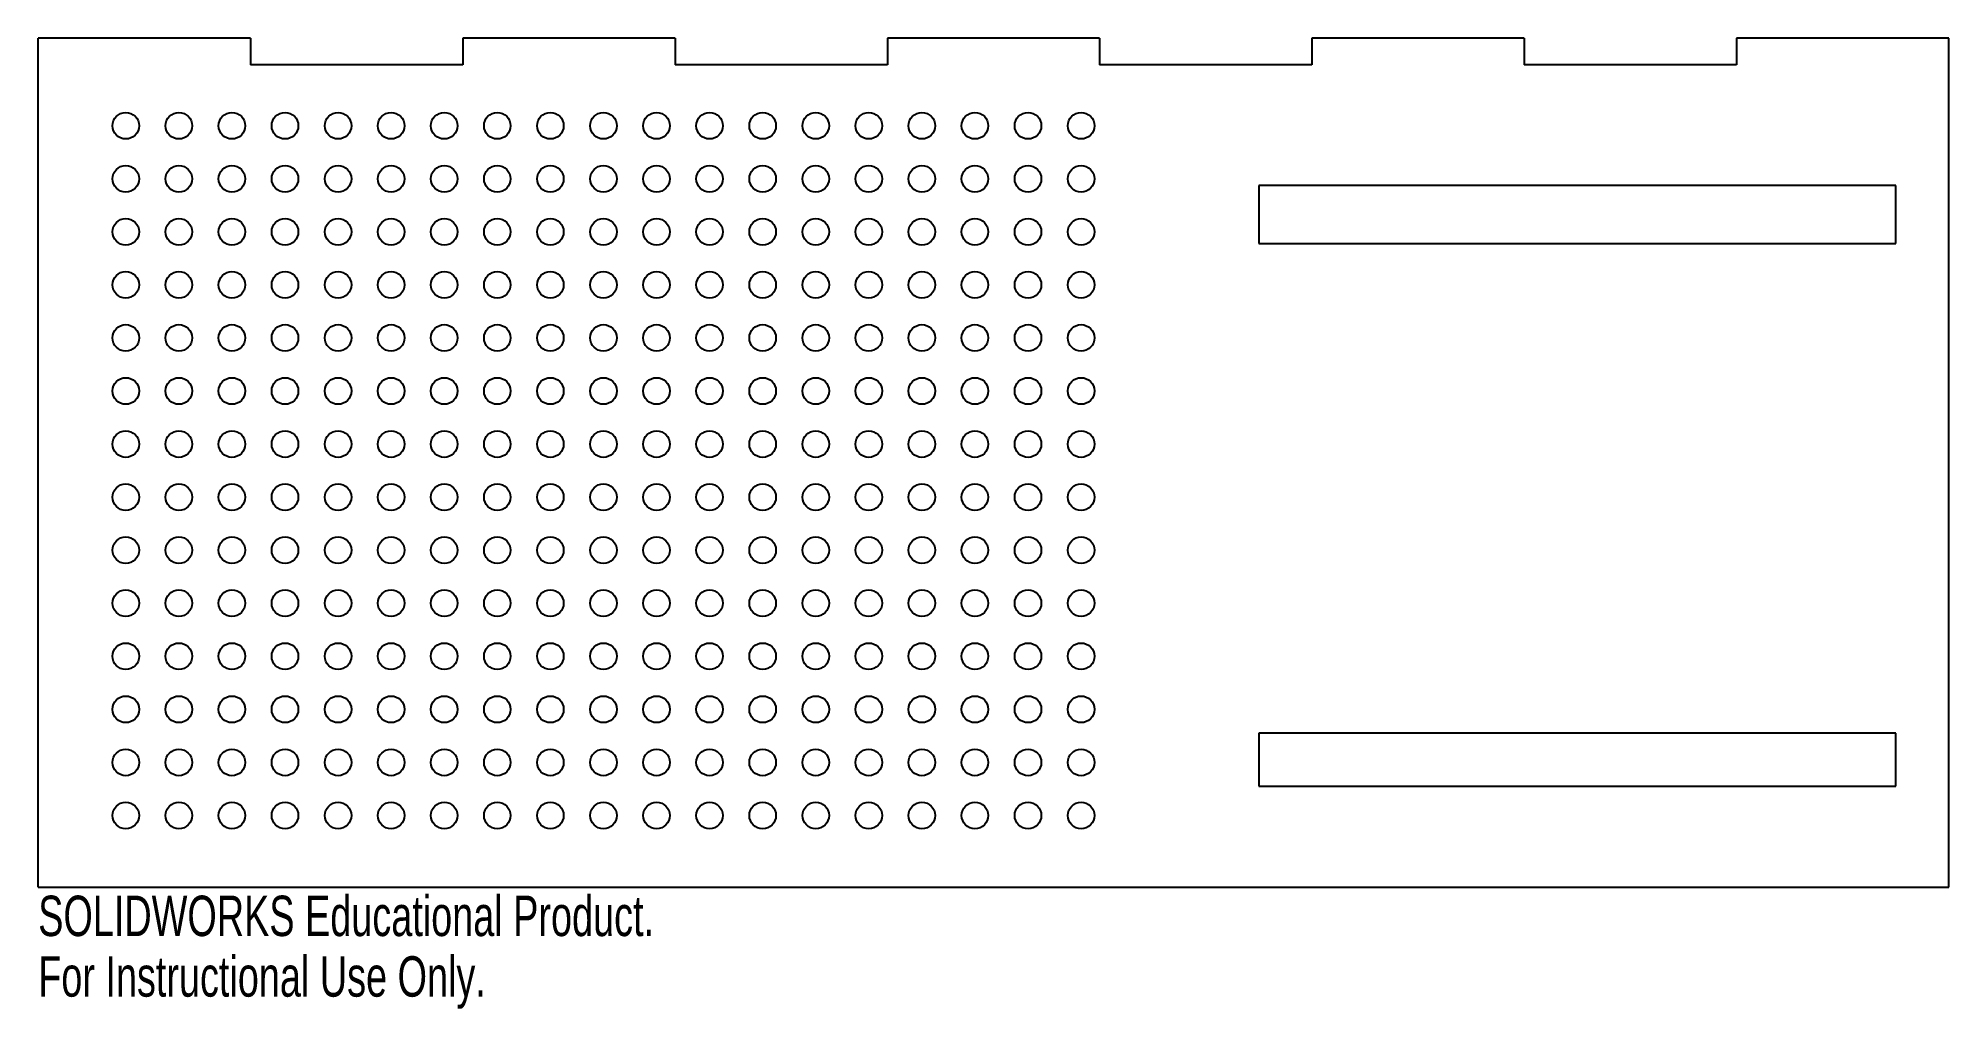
# Model space of a CAD drawing. Header units: millimetres. Extents: x -0.343 to -0.114, y -0.077 to 0.039.
import ezdxf

# ---------------------------------------------------------------- set-up
doc = ezdxf.new("R2010")
doc.units = ezdxf.units.MM
doc.styles.add('SLDTEXTSTYLE0', font='TXT', dxfattribs={"width": 0.7})

msp = doc.modelspace()

# ---------------------------------------------------------------- linework, layer by layer
at = {"color": 7, "linetype": 'Continuous', "lineweight": 25}
for p, q in [((-0.3175, 0.03885), (-0.3429, 0.03885)), ((-0.3429, -0.06275), (-0.3429, 0.03885)), ((-0.3175, 0.03885), (-0.3175, 0.03568)), ((-0.2667, 0.03885), (-0.2921, 0.03885)), ((-0.2921, 0.03885), (-0.2921, 0.03568)), ((-0.2667, 0.03885), (-0.2667, 0.03568)), ((-0.2159, 0.03885), (-0.2413, 0.03885)), ((-0.2413, 0.03885), (-0.2413, 0.03568)), ((-0.2159, 0.03885), (-0.2159, 0.03568)), ((-0.1651, 0.03885), (-0.1905, 0.03885)), ((-0.1905, 0.03885), (-0.1905, 0.03568)), ((-0.1651, 0.03885), (-0.1651, 0.03568)), ((-0.1143, 0.03885), (-0.1397, 0.03885)), ((-0.1397, 0.03885), (-0.1397, 0.03568)), ((-0.1143, -0.06275), (-0.1143, 0.03885)), ((-0.2921, 0.03568), (-0.3175, 0.03568)), ((-0.2413, 0.03568), (-0.2667, 0.03568)), ((-0.1905, 0.03568), (-0.2159, 0.03568)), ((-0.1397, 0.03568), (-0.1651, 0.03568)), ((-0.12065, 0.02124), (-0.19685, 0.02124)), ((-0.19685, 0.02124), (-0.19685, 0.0143)), ((-0.12065, 0.0143), (-0.12065, 0.02124)), ((-0.19685, 0.0143), (-0.12065, 0.0143)), ((-0.12065, -0.04433), (-0.19685, -0.04433)), ((-0.19685, -0.04433), (-0.19685, -0.05068)), ((-0.12065, -0.05068), (-0.12065, -0.04433)), ((-0.19685, -0.05068), (-0.12065, -0.05068)), ((-0.3429, -0.06275), (-0.1143, -0.06275))]:
    msp.add_line(p, q, dxfattribs=at)
for centre in [(-0.33242, 0.02838), (-0.32607, 0.02838), (-0.31972, 0.02838), (-0.31337, 0.02838), (-0.30702, 0.02838), (-0.30067, 0.02838), (-0.29432, 0.02838), (-0.28797, 0.02838), (-0.28162, 0.02838), (-0.27527, 0.02838), (-0.26892, 0.02838), (-0.26257, 0.02838), (-0.25622, 0.02838), (-0.24987, 0.02838), (-0.24352, 0.02838), (-0.23717, 0.02838), (-0.23082, 0.02838), (-0.22447, 0.02838), (-0.21812, 0.02838), (-0.33242, 0.02203), (-0.32607, 0.02203), (-0.31972, 0.02203), (-0.31337, 0.02203), (-0.30702, 0.02203), (-0.30067, 0.02203), (-0.29432, 0.02203), (-0.28797, 0.02203), (-0.28162, 0.02203), (-0.27527, 0.02203), (-0.26892, 0.02203), (-0.26257, 0.02203), (-0.25622, 0.02203), (-0.24987, 0.02203), (-0.24352, 0.02203), (-0.23717, 0.02203), (-0.23082, 0.02203), (-0.22447, 0.02203), (-0.21812, 0.02203), (-0.33242, 0.01568), (-0.32607, 0.01568), (-0.31972, 0.01568), (-0.31337, 0.01568), (-0.30702, 0.01568), (-0.30067, 0.01568), (-0.29432, 0.01568), (-0.28797, 0.01568), (-0.28162, 0.01568), (-0.27527, 0.01568), (-0.26892, 0.01568), (-0.26257, 0.01568), (-0.25622, 0.01568), (-0.24987, 0.01568), (-0.24352, 0.01568), (-0.23717, 0.01568), (-0.23082, 0.01568), (-0.22447, 0.01568), (-0.21812, 0.01568), (-0.33242, 0.00933), (-0.32607, 0.00933), (-0.31972, 0.00933), (-0.31337, 0.00933), (-0.30702, 0.00933), (-0.30067, 0.00933), (-0.29432, 0.00933), (-0.28797, 0.00933), (-0.28162, 0.00933), (-0.27527, 0.00933), (-0.26892, 0.00933), (-0.26257, 0.00933), (-0.25622, 0.00933), (-0.24987, 0.00933), (-0.24352, 0.00933), (-0.23717, 0.00933), (-0.23082, 0.00933), (-0.22447, 0.00933), (-0.21812, 0.00933), (-0.33242, 0.00298), (-0.32607, 0.00298), (-0.31972, 0.00298), (-0.31337, 0.00298), (-0.30702, 0.00298), (-0.30067, 0.00298), (-0.29432, 0.00298), (-0.28797, 0.00298), (-0.28162, 0.00298), (-0.27527, 0.00298), (-0.26892, 0.00298), (-0.26257, 0.00298), (-0.25622, 0.00298), (-0.24987, 0.00298), (-0.24352, 0.00298), (-0.23717, 0.00298), (-0.23082, 0.00298), (-0.22447, 0.00298), (-0.21812, 0.00298), (-0.33242, -0.00337), (-0.32607, -0.00337), (-0.31972, -0.00337), (-0.31337, -0.00337), (-0.30702, -0.00337), (-0.30067, -0.00337), (-0.29432, -0.00337), (-0.28797, -0.00337), (-0.28162, -0.00337), (-0.27527, -0.00337), (-0.26892, -0.00337), (-0.26257, -0.00337), (-0.25622, -0.00337), (-0.24987, -0.00337), (-0.24352, -0.00337), (-0.23717, -0.00337), (-0.23082, -0.00337), (-0.22447, -0.00337), (-0.21812, -0.00337), (-0.33242, -0.00972), (-0.32607, -0.00972), (-0.31972, -0.00972), (-0.31337, -0.00972), (-0.30702, -0.00972), (-0.30067, -0.00972), (-0.29432, -0.00972), (-0.28797, -0.00972), (-0.28162, -0.00972), (-0.27527, -0.00972), (-0.26892, -0.00972), (-0.26257, -0.00972), (-0.25622, -0.00972), (-0.24987, -0.00972), (-0.24352, -0.00972), (-0.23717, -0.00972), (-0.23082, -0.00972), (-0.22447, -0.00972), (-0.21812, -0.00972), (-0.33242, -0.01607), (-0.32607, -0.01607), (-0.31972, -0.01607), (-0.31337, -0.01607), (-0.30702, -0.01607), (-0.30067, -0.01607), (-0.29432, -0.01607), (-0.28797, -0.01607), (-0.28162, -0.01607), (-0.27527, -0.01607), (-0.26892, -0.01607), (-0.26257, -0.01607), (-0.25622, -0.01607), (-0.24987, -0.01607), (-0.24352, -0.01607), (-0.23717, -0.01607), (-0.23082, -0.01607), (-0.22447, -0.01607), (-0.21812, -0.01607), (-0.33242, -0.02242), (-0.32607, -0.02242), (-0.31972, -0.02242), (-0.31337, -0.02242), (-0.30702, -0.02242), (-0.30067, -0.02242), (-0.29432, -0.02242), (-0.28797, -0.02242), (-0.28162, -0.02242), (-0.27527, -0.02242), (-0.26892, -0.02242), (-0.26257, -0.02242), (-0.25622, -0.02242), (-0.24987, -0.02242), (-0.24352, -0.02242), (-0.23717, -0.02242), (-0.23082, -0.02242), (-0.22447, -0.02242), (-0.21812, -0.02242), (-0.33242, -0.02877), (-0.32607, -0.02877), (-0.31972, -0.02877), (-0.31337, -0.02877), (-0.30702, -0.02877), (-0.30067, -0.02877), (-0.29432, -0.02877), (-0.28797, -0.02877), (-0.28162, -0.02877), (-0.27527, -0.02877), (-0.26892, -0.02877), (-0.26257, -0.02877), (-0.25622, -0.02877), (-0.24987, -0.02877), (-0.24352, -0.02877), (-0.23717, -0.02877), (-0.23082, -0.02877), (-0.22447, -0.02877), (-0.21812, -0.02877), (-0.33242, -0.03512), (-0.32607, -0.03512), (-0.31972, -0.03512), (-0.31337, -0.03512), (-0.30702, -0.03512), (-0.30067, -0.03512), (-0.29432, -0.03512), (-0.28797, -0.03512), (-0.28162, -0.03512), (-0.27527, -0.03512), (-0.26892, -0.03512), (-0.26257, -0.03512), (-0.25622, -0.03512), (-0.24987, -0.03512), (-0.24352, -0.03512), (-0.23717, -0.03512), (-0.23082, -0.03512), (-0.22447, -0.03512), (-0.21812, -0.03512), (-0.33242, -0.04147), (-0.32607, -0.04147), (-0.31972, -0.04147), (-0.31337, -0.04147), (-0.30702, -0.04147), (-0.30067, -0.04147), (-0.29432, -0.04147), (-0.28797, -0.04147), (-0.28162, -0.04147), (-0.27527, -0.04147), (-0.26892, -0.04147), (-0.26257, -0.04147), (-0.25622, -0.04147), (-0.24987, -0.04147), (-0.24352, -0.04147), (-0.23717, -0.04147), (-0.23082, -0.04147), (-0.22447, -0.04147), (-0.21812, -0.04147), (-0.33242, -0.04782), (-0.32607, -0.04782), (-0.31972, -0.04782), (-0.31337, -0.04782), (-0.30702, -0.04782), (-0.30067, -0.04782), (-0.29432, -0.04782), (-0.28797, -0.04782), (-0.28162, -0.04782), (-0.27527, -0.04782), (-0.26892, -0.04782), (-0.26257, -0.04782), (-0.25622, -0.04782), (-0.24987, -0.04782), (-0.24352, -0.04782), (-0.23717, -0.04782), (-0.23082, -0.04782), (-0.22447, -0.04782), (-0.21812, -0.04782), (-0.33242, -0.05417), (-0.32607, -0.05417), (-0.31972, -0.05417), (-0.31337, -0.05417), (-0.30702, -0.05417), (-0.30067, -0.05417), (-0.29432, -0.05417), (-0.28797, -0.05417), (-0.28162, -0.05417), (-0.27527, -0.05417), (-0.26892, -0.05417), (-0.26257, -0.05417), (-0.25622, -0.05417), (-0.24987, -0.05417), (-0.24352, -0.05417), (-0.23717, -0.05417), (-0.23082, -0.05417), (-0.22447, -0.05417), (-0.21812, -0.05417)]:
    msp.add_circle(centre, 0.00159, dxfattribs=at)

# ---------------------------------------------------------------- texts
at = {"color": 7, "linetype": 'Continuous', "char_height": 0.0048336, "attachment_point": 1, "style": 'SLDTEXTSTYLE0'}
for s, insert in [('SOLIDWORKS Educational Product.', (-0.3429, -0.06377)), ('For Instructional Use Only.', (-0.3429, -0.07102))]:
    msp.add_mtext(s, dxfattribs=dict(at, insert=insert))

doc.saveas('drawing.dxf')
